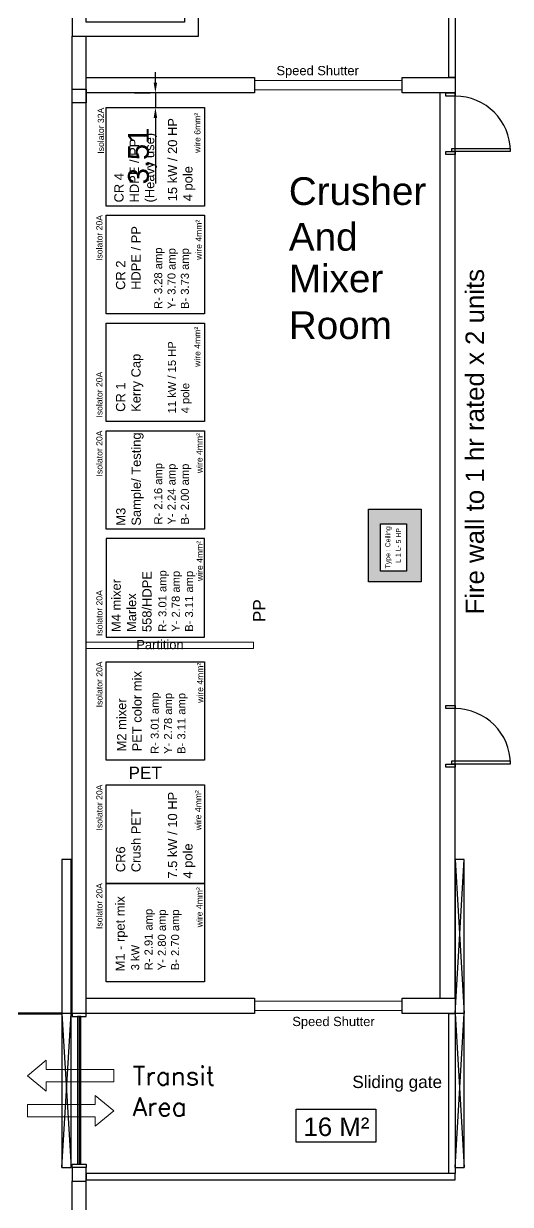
# Model space of a CAD drawing. Header units: millimetres. Extents: x -1052 to 3351, y 0 to 2015.
# Drawn here: x -101.3 to 15.8, y 1320.4 to 1604 of the extents above; entities that cross this region are included whole.
import ezdxf

# ---------------------------------------------------------------- set-up
doc = ezdxf.new("R2010")
doc.units = ezdxf.units.MM
for name, color, linetype, lineweight in [('0.4圖面線', 6, 'Continuous', 18), ('AM_0', 7, 'Continuous', 25), ('AM_CL', 7, 'Continuous', 15), ('Layer1', 50, 'Continuous', 25)]:
    doc.layers.add(name, color=color, linetype=linetype, lineweight=lineweight)
for name, color, linetype in [('2', 7, 'Continuous'), ('4', 9, 'Continuous'), ('BOMBA', 10, 'Continuous'), ('COLUMN', 3, 'Continuous'), ('Machine', 7, 'Continuous'), ('New Renovation', 7, 'Continuous'), ('WALL', 2, 'Continuous')]:
    doc.layers.add(name, color=color, linetype=linetype)
doc.styles.add('ADESK1', font='romans.shx')
doc.styles.get("Standard").update_dxf_attribs({"font": 'arial.ttf'})
doc.dimstyles.new('ISO-25', dxfattribs={"dimtxt": 5, "dimasz": 2.5, "dimexe": 1.25, "dimexo": 5, "dimtad": 1, "dimtxsty": 'Standard', "dimcen": 2.5, "dimclrd": 5, "dimclre": 5, "dimclrt": 2, "dimadec": 0, "dimazin": 0, "dimtfac": 1, "dimtmove": 0, "dimatfit": 3, "dimfxl": 1, "dimlwe": -1, "dimarcsym": 0})

# ---------------------------------------------------------------- blocks, each defined once
blk = doc.blocks.new('*D894')
at = {"color": 5, "linetype": 'Continuous', "lineweight": -2}
for p, q in [((-69.58, 1589.85), (-69.58, 1592.35)), ((-69.58, 1587.35), (-69.58, 1583.85)), ((-69.58, 1581.35), (-69.58, 1565.58))]:
    blk.add_line(p, q, dxfattribs=at)
at = {"color": 5, "linetype": 'Continuous'}
for p, q in [((-74.58, 1587.35), (-70.83, 1587.35)), ((-74.58, 1583.85), (-70.83, 1583.85))]:
    blk.add_line(p, q, dxfattribs=at)
at = {"color": 5}
for points in [[(-70, 1589.85), (-69.16, 1589.85), (-69.58, 1587.35)], [(-69.16, 1581.35), (-70, 1581.35), (-69.58, 1583.85)]]:
    blk.add_solid(points, dxfattribs=at)
at = {"layer": 'Defpoints', "color": 0}
for p in [(-69.58, 1587.35), (-69.58, 1583.85), (-69.58, 1583.85)]:
    blk.add_point(p, dxfattribs=at)
at = {"color": 2, "insert": (-73.21, 1572.21), "char_height": 5, "attachment_point": 5, "rotation": 90}
blk.add_mtext('3,51', dxfattribs=at)

msp = doc.modelspace()

# ---------------------------------------------------------------- hatches: boundary and pattern name
at = {"transparency": 33554687}
h = msp.add_hatch(color=256, dxfattribs=at)
h.dxf.hatch_style = 1
h.set_gradient(color1=(0, 0, 255), color2=(0, 255, 255), centered=1)
h.paths.add_polyline_path([(-18.3546, 1487.3665), (-18.3546, 1469.9122), (-5.6336, 1469.9122), (-5.6336, 1487.3665), (-18.3546, 1487.3665)], is_closed=False)
h.paths.add_polyline_path([(-15.4599, 1483.8719), (-9.2012, 1483.8719), (-9.2012, 1472.4906), (-15.4599, 1472.4906), (-15.4599, 1472.4906), (-15.4599, 1483.8719)], is_closed=False, flags=16)
h.paths.add_polyline_path([(-11.9855, 1478.9177), (-11.9855, 1483.0441), (-10.1903, 1483.0441), (-10.1903, 1478.9177)], flags=24)
h.paths.add_polyline_path([(-12.0945, 1474.2988), (-12.0945, 1478.945), (-10.3146, 1478.945), (-10.3146, 1474.2988)], flags=24)

# ---------------------------------------------------------------- linework, layer by layer
for p, q in [((-89.5812, 1366.2262), (-89.5743, 1601.037)), ((-18.3546, 1469.9122), (-18.3546, 1487.3665)), ((-18.3546, 1487.3665), (-5.6336, 1487.3665)), ((-5.6336, 1487.3665), (-5.6336, 1469.9122)), ((-5.6336, 1469.9122), (-18.3546, 1469.9122)), ((-89.8781, 1403.2058), (-92.0969, 1403.2058)), ((-92.0969, 1403.2058), (-92.0969, 1329.2467)), ((-89.8781, 1329.2467), (-89.8781, 1403.2058)), ((4.7206, 1403.2058), (2.5019, 1403.2058)), ((2.5019, 1403.2058), (2.5019, 1329.2467)), ((2.5019, 1403.2058), (4.7206, 1366.2262)), ((2.5019, 1366.2262), (4.7206, 1403.2058)), ((4.7206, 1329.2467), (4.7206, 1403.2058)), ((-89.8781, 1366.2262), (-92.0969, 1366.2262)), ((-92.0969, 1366.2262), (-89.8781, 1329.2467)), ((-92.0969, 1329.2467), (-89.8781, 1366.2262)), ((4.7206, 1366.2262), (2.5019, 1366.2262)), ((2.5019, 1366.2262), (4.7206, 1329.2467)), ((2.5019, 1329.2467), (4.7206, 1366.2262)), ((-92.0969, 1329.2467), (-89.8781, 1329.2467)), ((2.5019, 1329.2467), (4.7206, 1329.2467))]:
    msp.add_line(p, q)
for points in [[(-15.4599, 1472.4906), (-15.4599, 1483.8719), (-9.2012, 1483.8719), (-9.2012, 1472.4906)], [(1.0227, 1366.2261), (2.5019, 1366.2261), (2.5019, 1327.7674), (1.0227, 1327.7674)], [(2.5019, 1327.7674), (-86.2542, 1327.7674), (-86.2542, 1326.2882), (2.5019, 1326.2882)]]:
    msp.add_lwpolyline(points, close=True)
at = {"layer": '0.4圖面線'}
for points in [[(-45.7054, 1590.313), (-10.205, 1590.313), (-10.205, 1588.0942), (-45.7054, 1588.0942)], [(-86.2498, 1453.8987), (-86.2498, 1455.3778), (-45.9584, 1455.3778), (-45.9584, 1453.8987)], [(-45.7054, 1369.1845), (-10.205, 1369.1845), (-10.205, 1366.9658), (-45.7054, 1366.9658)]]:
    msp.add_lwpolyline(points, close=True, dxfattribs=at)
at = {"layer": '2'}
for p, q in [((-81.4128, 1480.3062), (-81.4128, 1456.6393)), ((-57.7459, 1480.3062), (-81.4128, 1480.3062)), ((-57.7459, 1456.6393), (-57.7459, 1480.3062)), ((-81.4128, 1456.6393), (-57.7459, 1456.6393))]:
    msp.add_line(p, q, dxfattribs=at)
for points in [[(-81.4128, 1583.8489), (-57.7459, 1583.8489), (-57.7459, 1560.182), (-81.4128, 1560.182)], [(-81.4128, 1557.9633), (-57.7459, 1557.9633), (-57.7459, 1534.2963), (-81.4128, 1534.2963)], [(-81.4128, 1532.0776), (-57.7459, 1532.0776), (-57.7459, 1508.4107), (-81.4128, 1508.4107)], [(-81.4128, 1506.1919), (-57.7459, 1506.1919), (-57.7459, 1482.525), (-81.4128, 1482.525)], [(-81.4128, 1450.7206), (-57.7459, 1450.7206), (-57.7459, 1427.0537), (-81.4128, 1427.0537)], [(-81.4128, 1421.1369), (-57.7459, 1421.1369), (-57.7459, 1397.47), (-81.4128, 1397.47)], [(-81.4128, 1397.47), (-57.7459, 1397.47), (-57.7459, 1373.8031), (-81.4128, 1373.8031)], [(-35.7419, 1343.2331), (-16.5482, 1343.2331), (-16.5482, 1335.3311), (-35.7419, 1335.3311)]]:
    msp.add_lwpolyline(points, close=True, dxfattribs=at)
at = {"layer": '4'}
for points in [[(-86.253, 1365.4865), (-86.253, 1366.2261), (-89.5812, 1366.2262), (-89.5812, 1365.4866)], [(-86.2541, 1329.9862), (-86.2541, 1329.2466), (-89.5823, 1329.2467), (-89.5822, 1329.9863)]]:
    msp.add_lwpolyline(points, close=True, dxfattribs=at)
at = {"layer": 'AM_0'}
msp.add_lwpolyline([(1.0227, 1730.7361), (2.5019, 1730.7361), (2.5019, 1591.0525), (1.0227, 1591.0525)], close=True, dxfattribs=at)
at = {"layer": 'AM_CL'}
for p, q in [((-100.3154, 1351.2658), (-95.8778, 1354.9638)), ((-95.8778, 1354.9638), (-95.8778, 1352.745)), ((-95.8778, 1347.5678), (-100.3154, 1351.2658)), ((-95.8778, 1352.745), (-79.6068, 1352.745)), ((-79.6068, 1352.745), (-79.6068, 1349.7866)), ((-79.6068, 1349.7866), (-95.8778, 1349.7866)), ((-95.8778, 1349.7866), (-95.8778, 1347.5678)), ((-84.0444, 1346.5331), (-79.6068, 1342.8352)), ((-84.0444, 1344.3143), (-84.0444, 1346.5331)), ((-100.3154, 1341.356), (-100.3154, 1344.3143)), ((-100.3154, 1344.3143), (-84.0444, 1344.3143)), ((-79.6068, 1342.8352), (-84.0444, 1339.1372)), ((-84.0444, 1341.356), (-100.3154, 1341.356)), ((-84.0444, 1339.1372), (-84.0444, 1341.356))]:
    msp.add_line(p, q, dxfattribs=at)
at = {"layer": 'BOMBA'}
msp.add_line((-87.9171, 1365.4866), (-87.9182, 1329.9862), dxfattribs=at)
msp.add_lwpolyline([(-87.5473, 1365.4866), (-88.2869, 1365.4866), (-88.288, 1329.9862), (-87.5484, 1329.9862)], close=True, dxfattribs=at)
at = {"layer": 'COLUMN'}
for points in [[(-62.5775, 1645.7823), (-59.2493, 1645.7823), (-59.2496, 1653.548), (-89.5728, 1653.548), (-89.5728, 1601.037), (-59.248, 1601.037), (-59.2483, 1608.8027), (-62.5764, 1608.8027), (-62.5773, 1604.3652), (-86.2432, 1604.3652), (-86.2445, 1650.2198), (-62.5779, 1650.2198), (-62.5779, 1645.7823)], [(-89.5773, 1588.2811), (-86.2492, 1588.281), (-86.2493, 1584.9529), (-89.5774, 1584.953)], [(-89.5773, 1588.2811), (-86.2492, 1588.281), (-86.2493, 1584.9529), (-89.5774, 1584.953)], [(-89.5824, 1325.9185), (-86.2542, 1325.9184), (-86.2541, 1329.2466), (-89.5823, 1329.2467)], [(-89.5824, 1325.9185), (-86.2542, 1325.9184), (-86.2541, 1329.2466), (-89.5823, 1329.2467)]]:
    msp.add_lwpolyline(points, close=True, dxfattribs=at)
at = {"layer": 'Layer1', "color": 30, "linetype": 'Continuous', "lineweight": 100, "true_color": 0xff9701}
msp.add_line((-92.0969, 1366.2262), (-172.374, 1366.2262), dxfattribs=at)
at = {"layer": 'New Renovation'}
for points in [[(-86.2454, 1591.0525), (-45.7054, 1591.0525), (-45.7054, 1587.3546), (-86.2454, 1587.3546)], [(-10.205, 1591.0525), (2.5019, 1591.0525), (2.5019, 1587.3546), (-10.205, 1587.3546)], [(2.5019, 1587.3546), (-1.1961, 1587.3546), (-1.1961, 1369.9241), (2.5019, 1369.9241)], [(0.283, 1586.6149), (0.283, 1587.3545), (2.5019, 1587.3546), (2.5018, 1586.615)], [(2.5015, 1573.3024), (2.5014, 1572.5628), (0.2826, 1572.5627), (0.2826, 1573.3023)], [(1.7623, 1573.3024), (1.7623, 1574.042), (15.7939, 1574.0416), (15.7939, 1573.302)], [(0.2835, 1439.4456), (0.2835, 1440.1852), (2.5023, 1440.1853), (2.5023, 1439.4457)], [(1.7627, 1426.1331), (1.7627, 1426.8727), (15.7944, 1426.8723), (15.7944, 1426.1327)], [(2.5019, 1426.1331), (2.5019, 1425.3935), (0.283, 1425.3934), (0.2831, 1426.133)], [(-86.2529, 1369.9241), (-45.7054, 1369.9241), (-45.7054, 1366.2261), (-86.2529, 1366.2261)], [(-10.205, 1369.9241), (2.5019, 1369.9241), (2.5019, 1366.2262), (-10.205, 1366.2262)]]:
    msp.add_lwpolyline(points, close=True, dxfattribs=at)
for centre in [(2.5018, 1573.3024), (2.5023, 1426.1331)]:
    msp.add_arc(centre, 13.3126, 359.998327, 89.998327, dxfattribs=at)
at = {"layer": 'WALL'}
for p, q in [((-86.253, 1366.2261), (-86.2451, 1601.037)), ((-86.253, 1366.2261), (-89.5812, 1366.2262)), ((-86.2541, 1329.2466), (-89.5823, 1329.2467)), ((-89.5831, 1227.3221), (-89.5824, 1325.9185)), ((-86.2549, 1227.322), (-86.2542, 1325.9184)), ((-86.2549, 1227.322), (-86.2542, 1325.9184))]:
    msp.add_line(p, q, dxfattribs=at)

# ---------------------------------------------------------------- texts
for s, p in [('5 HP', (-10.5063, 1479.1449)), ('L 1 L-', (-10.6105, 1474.4735))]:
    msp.add_text(s, height=1.18335, rotation=90).set_placement(p)
at = {"insert": (-75.0253, 1353.4391), "char_height": 4.43755, "width": 25.5013, "attachment_point": 1, "style": 'ADESK1'}
msp.add_mtext('Transit\\PArea', dxfattribs=at)
at = {"layer": '0.4圖面線'}
for s, height, p in [('Speed Shutter', 2.218773, (-40.4594, 1591.6238)), ('Partition', 2.21877, (-74.1655, 1453.7277)), ('Speed Shutter', 2.218773, (-36.6486, 1363.1878)), ('Sliding gate', 2.958364, (-22.2216, 1348.3056))]:
    msp.add_text(s, height=height, dxfattribs=at).set_placement(p)
at = {"layer": '2'}
for s, p in [('Crusher', (-37.4888, 1560.4524)), ('And', (-37.4888, 1549.4697)), ('Mixer', (-37.4888, 1539.4632)), ('Room', (-37.4888, 1528.2365))]:
    msp.add_text(s, height=6.65632, dxfattribs=at).set_placement(p)
at = {"layer": '2', "insert": (-38.4025, 1341.2128), "char_height": 4.437545, "width": 42.620688, "attachment_point": 1}
msp.add_mtext('\\pxi-3,l4,t4;16 M² ', dxfattribs=at)
at = {"layer": 'Machine', "color": 0, "lineweight": -2, "attachment_point": 1, "rotation": 90}
for s, insert, char_height, width in [('Isolator 32A', (-83.4396, 1572.7757), 1.479182, 22.057221), ('15 kW / 20 HP\\P4 pole', (-66.5758, 1561.3348), 2.218773, 22.057221), ('wire 6mm² ', (-60.2197, 1572.9596), 1.47918, 22.057221), ('CR 4\\PHDPE / PP\\P(Heavy use)', (-79.4693, 1561.0506), 2.218773, 26.933355), ('Isolator 20A', (-83.7973, 1547.0031), 1.479182, 22.057221), ('CR 2\\PHDPE / PP', (-79.0714, 1540.0476), 2.21877, 25.978663), ('wire 4mm² ', (-59.8996, 1547.2661), 1.47918, 22.057221), ('R- 3.28 amp\\PY- 3.70 amp\\PB- 3.73 amp', (-69.8731, 1535.4491), 1.922936, 20.166423), ('wire 4mm² ', (-60.2314, 1521.5506), 1.47918, 22.057221), ('11 kW / 15 HP\\P4 pole', (-66.5758, 1510.3821), 1.922936, 20.166423), ('CR 1\\PKerry Cap', (-79.0714, 1510.749), 2.21877, 20.166423), ('Isolator 20A', (-83.7973, 1509.3653), 1.479182, 22.057221), ('Isolator 20A', (-83.7973, 1495.2318), 1.479182, 22.057221), ('M3 \\PSample/ Testing', (-79.0054, 1483.4068), 2.218773, 24.459087), ('wire 4mm² ', (-59.7268, 1496.0255), 1.47918, 22.057221), ('R- 2.16 amp\\PY- 2.24 amp\\PB- 2.00 amp', (-69.8731, 1483.6778), 1.922936, 20.166423), ('Type : Ceiling', (-14.2682, 1473.1552), 1.183345, 22.057221), ('wire 4mm² ', (-59.6591, 1470.1133), 1.47918, 22.057221), ('M4 mixer\\PMarlex \\P558/HDPE', (-80.1273, 1457.8532), 2.21877, 30.545085), ('R- 3.01 amp\\PY- 2.78 amp\\PB- 3.11 amp', (-68.8533, 1457.9093), 1.922936, 20.166423), ('Isolator 20A', (-83.7973, 1456.8818), 1.479182, 22.057221), ('PP', (-46.0772, 1460.2249), 2.95836, 48.607196), ('Isolator 20A', (-83.7973, 1439.7604), 1.479182, 22.057221), ('wire 4mm² ', (-59.5691, 1440.841), 1.47918, 22.057221), ('M2 mixer\\PPET color mix', (-78.8269, 1429.1725), 2.218773, 20.166423), ('R- 3.01 amp\\PY- 2.78 amp\\PB- 3.11 amp', (-70.7048, 1428.5815), 1.922936, 20.166423), ('Isolator 20A', (-83.7973, 1410.1768), 1.479182, 22.057221), ('7.5 kW / 10 HP\\P4 pole', (-66.5758, 1398.6228), 2.218773, 22.960948), ('wire 4mm² ', (-60.033, 1410.2236), 1.47918, 22.057221), ('CR6\\PCrush PET', (-79.0653, 1400.1574), 2.21877, 20.166423), ('Isolator 20A', (-83.7973, 1386.5099), 1.479182, 22.057221), ('wire 4mm² ', (-59.7239, 1386.9228), 1.47918, 22.057221), ('M1 - rpet mix', (-79.1796, 1376.3199), 2.218773, 20.166423), ('3 kW\\PR- 2.91 amp\\PY- 2.80 amp\\PB- 2.70 amp', (-75.4081, 1376.5889), 1.922936, 20.166423)]:
    msp.add_mtext(s, dxfattribs=dict(at, insert=insert, char_height=char_height, width=width))
at = {"layer": 'Machine', "color": 0, "lineweight": -2, "insert": (-76.0534, 1425.5091), "char_height": 2.95836, "width": 48.607196, "attachment_point": 1}
msp.add_mtext('PET', dxfattribs=at)
at = {"layer": 'New Renovation'}
msp.add_text('Fire wall to 1 hr rated x 2 units', height=4.437545, rotation=90, dxfattribs=at).set_placement((9.453, 1462.0558))

# ---------------------------------------------------------------- dimensions: what is measured, and where the dimension line sits
dim = msp.add_linear_dim(base=(-69.5793, 1583.8489), p1=(-69.5793, 1587.3546), p2=(-69.5793, 1583.8489), angle=90, dimstyle='ISO-25')
dim.commit()
dim.dimension.update_dxf_attribs({"geometry": '*D894', "text_midpoint": (-73.2091, 1572.2144)})

doc.saveas('drawing.dxf')
